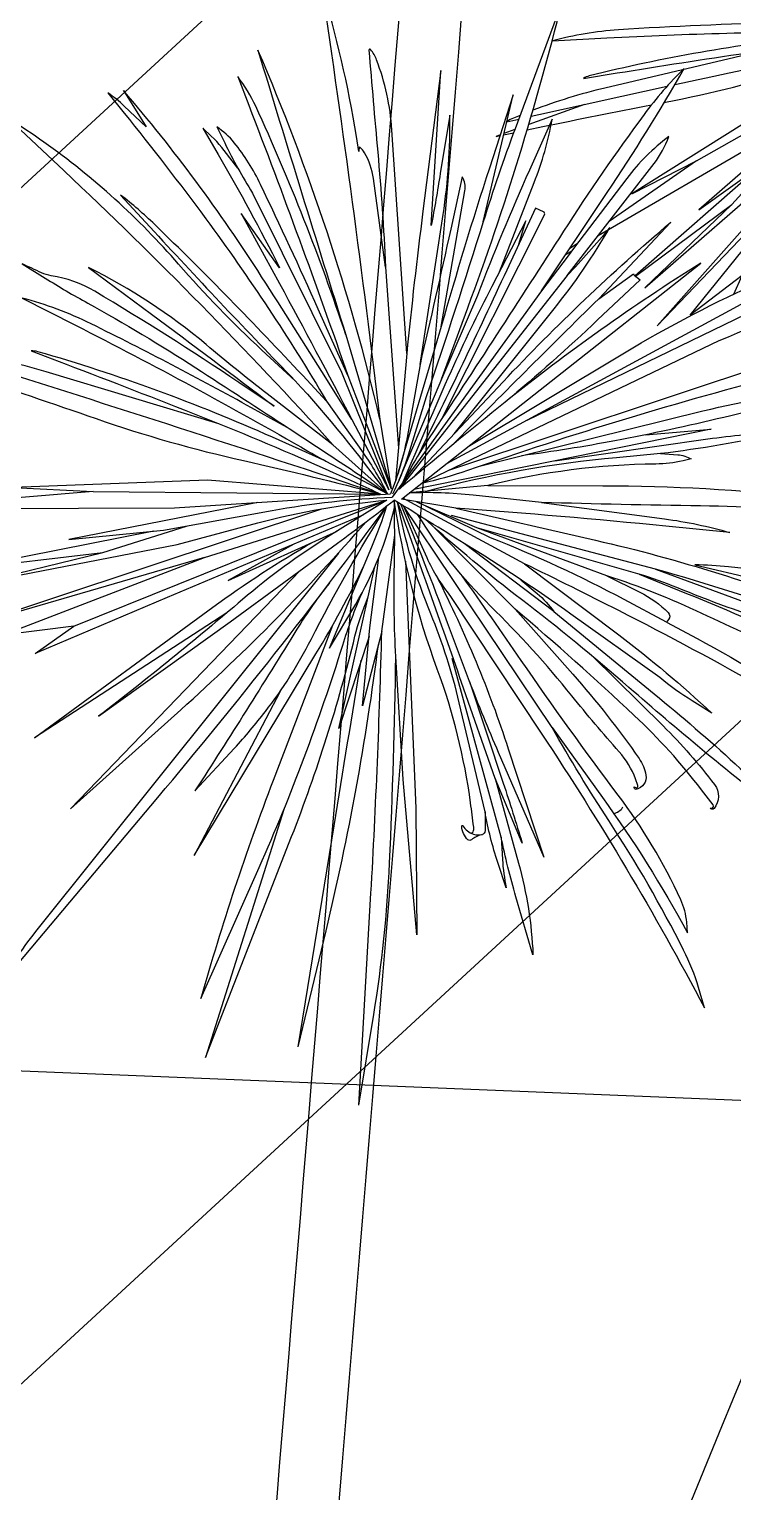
# Model space of a CAD drawing. Extents: x -678889171 to 586587, y -792238163 to 335485.
# Drawn here: x -678770901 to -678770335, y -791975574 to -791974397 of the extents above; entities that cross this region are included whole.
import ezdxf
from ezdxf.enums import TextEntityAlignment as Align

# ---------------------------------------------------------------- set-up
doc = ezdxf.new("R2010")
doc.units = 0
doc.header["$MEASUREMENT"] = 0
doc.layers.get('0').update_dxf_attribs({"color": 8})
for name, color, linetype in [('A-FLOR-PATT', 252, 'Continuous'), ('A-SITE-PATT', 252, 'Continuous'), ('A-WALL', 252, 'Continuous')]:
    doc.layers.add(name, color=color, linetype=linetype)
doc.layers.add('BASEMENT3 LAYOUT$0$HATCH2', color=252, linetype='Continuous', lineweight=15)
doc.styles.add('Ground floor Towers$0$$Bas01-Rname$0$EN-SC', font='swissc.ttf')
doc.styles.add('Ground floor Towers$0$$Bas01-Rname$0$EN-SCL', font='swisscl.ttf')
doc.styles.add('Ground floor Towers$0$04-Ground Floor$0$V2-lower ground$0$LEVEL  FOR LICENSE LOWER GR$0$$LG- LEVEL$0$AR-SR', font='sarb.shx')

# ---------------------------------------------------------------- blocks, each defined once
blk = doc.blocks.new('A$C61C61320')
at = {"layer": 'BASEMENT3 LAYOUT$0$HATCH2'}
h = blk.add_hatch(dxfattribs=at)
h.set_pattern_fill('JIS_WOOD', color=256, scale=1000, style=0)
h.set_pattern_definition([(45, (-845211.5632561638, -471074.8112416068), (-499.9999991609842, 499.9999991609843), [])])
edge = h.paths.add_edge_path()
edge.add_line((-87728.88771757309, -14436.92520058164), (11085.99286301623, -14077.61977391216))
edge.add_line((11085.9928630162, -14077.61977391216), (11086.00013759563, -61296.12011963065))
edge.add_line((11086.00013759569, -61296.12011963065), (-23868.16462742418, -60220.57708285929))
edge.add_line((-23868.16462742421, -60220.57708285929), (-23388.15647815715, -47455.2645226442))
edge.add_arc((-38984.06513334403, -44366.02445463254), 15898.9235792472, 348.7958745272753, 525.9866040010601)
edge.add_line((-54409.82303213701, -40516.12001080933), (-55179.78612954497, -49076.3717473704))
edge.add_line((-55179.78612954495, -49076.3717473704), (-87616.00626249687, -47227.09333388295))
edge.add_line((-87616.00626249681, -47227.09333388295), (-87728.88771757303, -14436.92520058164))
blk = doc.blocks.new('*U144')
for points in [[(109.796495724846, 464.8047316547063), (123.572120092058, 667.872488494907), (165.752094793881, 891.0800688461377), (156.6389871255724, 798.0043455807763), (212.6598860456561, 1035.491914507563), (161.5385150229395, 701.1417529353939), (107.849050451061, 453.3947762199359)], [(191.9215241693073, 720.897087876051), (269.4382847647339, 937.2950066726889), (225.7191429807917, 776.3838907054387)], [(136.7745316279197, 481.2043265604198), (266.6025140232723, 694.0906063534285), (354.2266363830477, 837.2426148547938), (315.7779665953112, 797.4379948848464), (338.8144349651648, 878.2418030499075), (213.55150501969, 657.7326238756368), (335.9628026662594, 923.0477159426146), (136.904649170081, 530.3253073868555)], [(284.2631676530709, 919.8245096702494), (225.7191429807917, 776.3838907054387), (180.3851958838914, 684.1475082299157)], [(156.6389871255724, 798.0043455807763), (109.7964957248387, 464.8047316547118)], [(315.7779665953112, 797.4379948848464), (115.8019947423072, 456.620356670669)], [(213.55150501969, 657.7326238756368), (115.8019947423072, 456.620356670669)], [(182.7146780275016, 556.534980859361), (236.2777488795309, 626.54387375028), (160.3837778674915, 508.8790423966084)], [(-68.62376987727657, 532.6092327527485), (101.7855559605359, 453.4418776662815)], [(-24.80500276774728, 531.2405902998662), (103.3061348348547, 456.0572231206233)], [(81.12398981277329, 533.7897217753662), (108.1478440859482, 457.4086400854076)], [(-22.00067773957016, 523.2177627619903), (101.7855559605359, 453.4418776662815)], [(60.84817641401423, 528.6993895332516), (108.1478440859482, 457.4086400854076)], [(-154.1701822457053, 498.319813603438), (53.65335309976763, 452.2046021940832)], [(28.4806704566854, 511.0037886065847), (103.3061348348547, 456.0572231206233)], [(23.21167464593418, 478.5643858151534), (101.7855559605359, 453.4418776662815)], [(276.9029030708316, 453.4830930626604), (388.758405972143, 472.5440303715122), (195.0089297786453, 458.9533633655146)], [(-153.5861980303398, 313.5089803058318), (111.3143233559076, 451.0118972512837)], [(-95.01624970411467, 423.6105076614213), (92.18817931203921, 449.8828502509705)], [(-57.51543320847668, 458.9026042611704), (92.18817931204649, 449.8828502509723)], [(-33.73650126681059, 414.3064449472959), (90.65145070009567, 446.0515475660168)], [(268.6655592903826, 439.6580775575503), (358.0925179712049, 449.0660171689715), (266.4803243781771, 454.0501276661644), (183.3899628685449, 456.0054000602659)], [(-175.6176855869362, 286.5915730380302), (100.7213908429385, 444.0077168407488)], [(81.41899048424057, 342.0138644998833), (103.5225150169263, 431.7471016272129)], [(165.5877937584137, 286.1726730972596), (110.5376810136204, 438.340279068264)], [(113.1058379235419, 375.1762050755451), (111.8583187544373, 439.581475493932)], [(350.6878345734967, 225.5961803021955), (119.2309080537434, 436.7727650476891)], [(-4.825262050742822, 168.2531828316523), (-22.45892641808496, 93.20603982356715), (98.58843876653009, 427.1098285759554)], [(165.3068592540385, 188.5934812601217), (132.1699399475856, 347.6104188717645), (112.9784387234158, 421.3261885263501)], [(141.3541977992627, 330.0382844103942), (115.8730065177715, 410.2079706086342)], [(219.6806082533712, 289.2356500116975), (139.4120409463449, 396.4346080209025)], [(-343.5083087250732, 383.233278881954), (-348.6633546944158, 369.8679712255025)], [(-335.6399885411247, 372.6033694592907), (-329.2470616766204, 384.4073634013612)], [(-327.7471794399407, 384.5308440835934), (-331.8644758376304, 373.3909578746725)], [(-326.9419183393929, 388.6636138739459), (-324.6677188772937, 392.8627291215607), (-326.1726307392437, 388.7909924095757)], [(149.0903642157846, 133.3148601259936), (122.4035456894471, 378.8923247507182)], [(-377.0571046149871, 296.1301987824709), (-343.9668329392462, 357.2285618140422)], [(157.9973042381371, 150.0895750359059), (132.1699399475856, 347.6104188717645)], [(486.310629297046, 265.8424720311714), (287.8937120390528, 353.4055732346978)], [(-200.2250074805652, 291.5242385067768), (-205.1814186408428, 285.3360921116337)], [(-214.6862309650041, 280.1472077143435), (-206.9674362937312, 288.3459722023117)], [(-227.4862592920163, 257.4881967683314), (-371.0718679010843, 78.21962166916728), (-525.9536211670475, -92.42623584032208)], [(-519.2340622607244, -84.32842799880837), (-416.0850449197223, 69.28432102803617), (-281.4189360121036, 225.842000619411), (-330.900794540159, 156.7061942655409), (-245.5731678290449, 247.3396604368381)], [(-338.1717540515401, 79.96245561979686), (-187.1780626402197, 207.9771160620921)], [(-186.7305473333636, 207.2019968134473), (-286.3417559671198, 108.2844296373323)], [(-175.0500086140473, 194.6037092936504), (-286.3417559671198, 108.2844296373323), (-363.9586114921203, 56.27345070230604)], [(-183.0308335186728, 90.46993611411835), (-205.8687730809197, 83.92440897008873), (-151.0032540770135, 137.0697875233063), (-349.8536805064523, 20.40152755981671), (-132.8820082285984, 173.6414920272064), (-468.1098464431434, -45.06624042425665)], [(-330.900794540159, 156.7061942655409), (-519.2340622607171, -84.32842799880109)]]:
    blk.add_lwpolyline(points)
for points in [[(35.98599386452952, 905.4375778295407), (32.69069500928708, 1026.401851495874), (43.03785733786026, 965.9682529232059, 0.004271058174984007), (71.58338319159702, 807.400460874881, -0.02865855852972355), (94.72399575967393, 629.5054957080347, 0.009604202954844881), (109.796495724846, 464.8047316547063, 2.09849652905014)], [(56.21059737794894, 664.2383641460283), (26.11231417370982, 873.3119791868312, -0.04751193057243182), (19.54060676574045, 1010.044792924259), (28.15690503969199, 955.0737250135762, 0.004764323942248468), (109.7964957248496, 464.8047316546263, 1.495937481690789)], [(-242.9511843734163, 686.4633768305766), (-261.1199478381113, 705.4223419716154, -0.05420269462637733), (-283.3173530284566, 734.2716250126769), (-255.5969645108871, 711.8932129697305, 0.01701145925806384), (-134.6777533092045, 620.8916796176809), (-191.3097991329723, 674.7427557808523), (-116.6706767598971, 618.4297297622661, 0.004611922367653615), (28.4806704566854, 511.0037886065811), (-15.32170721193506, 548.5429136439097, -0.00210652837031376), (-121.3912820275382, 640.2236257788036, -0.03456562142343848), (-313.280251053684, 832.374508633985), (-275.3013213484392, 799.903289992536), (-295.2291190774395, 828.8486871856721, -0.03411249899530568), (-307.8001068297472, 850.0725608076727), (-287.3106011533764, 827.8425862220292, 0.01046275929747933), (-178.9701105786826, 715.1257982232482, 0.02554080926061382), (11.62181566966865, 543.4611279626615), (-14.01208046387364, 575.5963858319819, -0.01294445609763258), (-163.3693527448031, 773.1130033296204, -0.02765034503953904), (-191.7118375473819, 817.6965979848619), (-155.1293519099436, 772.4315462209825, -0.007026800065040888), (-6.680121959261669, 583.3750189380471), (-36.55582792961104, 627.2890104986191, 0.02747343299677512), (-121.6040508836395, 738.6249219148094, -0.05959436583632546), (-239.7828987958837, 915.811344988072, -0.01899329565187616), (-259.9458096405633, 959.6383253633621), (-210.1741259320643, 887.8209747374995, 0.02023104517217492), (60.84817641401423, 528.6993895332516), (13.3054348345122, 613.6328636590342, 0.01045770975802078), (-33.20528315172305, 692.7916976522911, -0.05979459906607354), (-102.283365699559, 842.3494001216086), (-59.12008547620826, 761.410432804726, 0.002914003729985825), (26.37769327813112, 603.3126966207737), (4.995172461405673, 648.3799303296937, -0.01344812203955678), (-75.69767952243456, 830.9773331136194, -0.09765705847186659), (-86.15391135293794, 884.0515896661973, 0.07048361654034775), (-87.81769700344194, 895.8105409848604, 0.006290617680230219), (-95.0997300199324, 919.8725472702581), (-82.38503991750804, 890.6941357275418, -0.01350277498819405), (-60.71465251432346, 837.0534091101263, 0.01723687972218531), (-4.506197887547387, 700.8574395223086, 0.001334752957203982), (50.27509839201412, 580.9506412551318), (32.20600750417179, 629.1977054432637, -0.01217897650350521), (-37.35953053904268, 829.6837892938029, -0.05041985096137152), (-55.22160013077337, 913.9522537362545), (-33.06823110718869, 847.4809154389523, 0.01319816790482867), (72.5298890860413, 556.4734133640222, -0.006166542137290822), (81.12398981277329, 533.7897217753662), (62.69017111425455, 599.9459384998199, -0.03506191847758228), (4.148521244516814, 886.3094578123828, -0.08200434598191936), (4.412015310217612, 894.5190308144784), (13.73741945469192, 851.6953201639162, 0.003589716088286178), (50.97716204054268, 686.401626254873, 0.01149200692182755), (92.90196947030017, 523.4060305897774, 0.002972485986536734), (109.7964957248496, 464.8047316546263, 2.331899703801184)], [(284.2631676530709, 919.8245096702494), (203.4942836976679, 691.7735344604071), (164.3838920185462, 601.8978789240582, 0.04389246403566511), (115.8019947423072, 456.620356670669, 6.881589150561758)], [(274.0357533341939, 622.3813672716578), (452.2613156115967, 823.3387454697122), (269.9209034754731, 639.5077041180293, 0.02785292762282069), (177.2812293694496, 535.0765881933521, 13.81409874308324)], [(140.8465114048977, 605.6596806250609), (216.2192485888172, 818.2392304240448), (189.2292101793482, 710.1110731995404), (147.5301501909471, 587.6942365672485, 0.03466040906098983), (111.3143233559076, 451.0118972512837, 2.826292079671529)], [(185.4212136761289, 503.5455897103611), (671.9787018464176, 786.3998094810859, -0.04083886010444279), (745.5986724855811, 821.5050544930882), (499.8730845732516, 670.3094190019174, -0.01716175045140335), (122.3404837392754, 455.5123315863448, 12.60238488245649)], [(212.3940513541947, 544.9050385154997), (528.0985547168075, 769.5267847843179), (394.333753617726, 658.8800230879051, -0.0307345002568053), (144.4802033581018, 476.844869149546, 13.09387778852955)], [(115.8019947423072, 456.620356670669), (168.5265364298193, 518.4239692887377, -0.03741783697813676), (255.8481321025374, 606.5010976511812, 0.01289500527803245), (416.026200325583, 752.9618286873492), (283.8948628552953, 617.0920353243173), (174.0844044314345, 506.2277381869981, -0.008527894633042531), (114.3791963229069, 447.9711598358908, -3.984580696791772)], [(-223.2859950176808, 393.130811470196), (-375.7867384706569, 380.5758952361712), (-286.688467259055, 395.328774799139, -0.008797986907439348), (-95.01624970411467, 423.6105076614213), (-256.324456252225, 419.7572466929569, -0.1811606000954919), (-271.9569444222489, 425.1913730899005), (-209.0832681336124, 429.4920524675554, 0.003341036875383154), (-47.31937180167188, 441.6434959425906), (-224.8374833986763, 440.834508811301, -0.04327070188619562), (-341.1699619817755, 450.3870443540955), (-271.8356959328758, 451.2292554259011, 0.005261786089287734), (-210.0431129458902, 452.6303326490261), (-391.4724029602748, 468.2601268777771), (-225.1701097530768, 464.7721164713194, -0.007012314961607809), (-57.51543320847668, 458.9026042611704), (-314.1911908652964, 514.8590703239815, -0.0742779219891835), (-392.5657359836823, 544.6219043997507, -0.08510522165021595), (-403.4082007483648, 553.4079941760219, -0.6613578570988262), (-402.5034799388686, 555.2873536882335, -0.00145331141294521), (-285.8117679321749, 527.3761774317218, 0.01022182061506018), (-154.1701822457126, 498.3198136034398), (-254.396028858233, 527.7703149368817, -0.0955862895241007), (-282.8253199293122, 542.4407344529909, -0.1019213358000003), (-288.363436792386, 549.0068724341427, -0.5693343604539249), (-287.8952446042003, 549.7921992599813, -0.05423706509441721), (-283.3344474613277, 549.2870664887278), (-300.4745770303434, 554.7711169320692, -0.03309362272243034), (-468.9658845999093, 621.2542088973214, 0.006793736617042943), (23.21167464593418, 478.5643858151534, -0.04389488361670964), (-383.452979143085, 683.8637904620127, -0.00215570172807614), (-68.62376987727657, 532.6092327527485, -0.02764736628577246), (-317.8570277853887, 676.6354386381417, -0.05657533267371262), (-349.2109217529123, 702.6346539642154), (-317.9521001290941, 684.8977600390599, 0.008058562221943568), (-22.00067773957016, 523.2177627619903), (-93.58707775931725, 568.9894452311919, -0.006320806551991584), (-228.0918129099355, 657.405644917847, -0.05831604875471052), (-271.9724971626183, 695.1730352728491, -0.07754810594521516), (-287.2573545229479, 718.0584857759068), (-270.1165980609749, 706.2453666461306, -0.02598228336640497), (-216.8496925876188, 665.297391182964), (-24.80500276774728, 531.2405902998662)], [(221.716411048028, 508.7561558504831, -0.03003429473516871), (280.7636225863007, 538.2724275201444, 0.005524417181210174), (485.648378726537, 628.4313918956786), (429.5293656243575, 590.1932825617741, -0.02194805925622252), (381.7139175758912, 560.5985389187981, -0.04698413390701718), (290.242805595326, 520.1401054607404, 0.02245031132477579), (122.3404837392754, 455.5123315863448, 4.931167588951665)], [(355.8629746099232, 547.0424679081289), (560.9779291726936, 618.2041640234211), (306.127495491759, 511.9798987974655, -0.0222820807780074), (195.7386888280107, 471.6402179377174, -21.65365328987483)], [(-6.680121959261669, 583.3750189380471, 0.02791950455039204), (108.1478440859482, 457.4086400854076, 0.8680407501509843)], [(270.5473621767251, 497.7526332492225), (460.2061696776855, 539.6138350351366, -0.02263923481359132), (725.2083400204847, 585.6394563796975), (563.2449494173106, 540.7775133812547, -0.02956221145066354), (291.4227026982026, 482.5261610403459, 0.02739616372378168), (226.787367504161, 468.9672042984976, 6.063865545230747)], [(50.27509839201412, 580.9506412551318), (73.31148675977056, 531.0834404286843, 0.004466645081332641), (108.1478440859482, 457.4086400854076, 1.196262177929688)], [(492.0535080746831, 522.2515356450012), (793.028947792167, 570.204713917622), (521.9573777989626, 508.5401910030005, -0.032917214024057), (278.9961171609775, 469.8627607505596, 0.04134217741151804), (231.8104122820387, 461.5348242492155, -15.93608431914173)], [(11.62181566966865, 543.4611279626615), (65.1445846193219, 492.1305441348622, 0.04264686767306435), (108.1478440859555, 457.4086400854003, 2.141134390762508)], [(297.1585032923049, 497.2706603125089), (172.5052300873704, 465.7687437236827, -0.02293324141909308), (122.3404837392718, 455.512331586343, -191.8202492802813)], [(297.1585032923049, 497.2706603125089), (241.4872789597048, 474.6141303076756, -0.07667286965130762), (123.134839192955, 446.4710910000076, -7.047462853054768)], [(764.6237303294092, 464.5533614378573), (625.3410139941243, 452.3451117781815, -0.02754898219950369), (284.4095586301646, 441.3143856464785, -6.950933482380875)], [(764.6237303294092, 464.5533614378573), (502.0210859925337, 461.2391638143699, 0.0009396347535044588), (305.7138279707051, 458.3926703215557, -1.139946812376234)], [(-47.31937180167188, 441.6434959425906), (39.56591720694087, 444.0077168407488, 0.05476071234269898), (107.849050451061, 453.3947762199359, 0.5130984739010045)], [(-10.59813019213652, 428.8021324000374), (60.08005371325817, 439.789229748455, 0.03773440584927732), (107.9770612297561, 450.9863718754123, 0.09675145491212493)], [(183.0622878038394, 424.3925788638016), (467.5418625625734, 369.7412310032969), (614.2796363049911, 346.715593482696), (436.585251525381, 389.4327294456098), (295.2248087058961, 419.0215688464586, 0.01997050566534861), (195.6236388138695, 435.7499049597109, -0.01142139823470231), (114.3791963229141, 447.9711598358908, -4.018358477883579)], [(486.8826163180402, 301.5579897713678), (486.5520388816421, 300.5561504988445, -0.2616701532198508), (485.0833291798317, 299.2145167780409, -0.1260993556258694), (479.374722987739, 299.3431335797859, -0.002263136231259198), (452.0264901772807, 307.1459028949967, -0.05480788115688465), (302.736780387675, 368.8544676776919, 0.05195100068562398), (114.3791963229141, 447.9711598358908, -4.687443882502512)], [(208.7598928953867, 111.4083766555113), (222.2731027431564, 73.2797208960992, 0.03852189454557919), (295.5040296309908, -91.76537813335108), (278.5697080426198, -40.52673320918348, 0.01187297850034137), (269.70956481352, -15.71193964443319, -0.01129266759257653), (203.5922731088558, 168.7878026312292, -0.004204443420747903), (165.5877937584137, 286.1726730972596), (231.7838929382324, 164.5781042443496, 0.02584548759400685), (306.1504474254998, 43.34118520769061), (295.5492939104206, 68.05013663265072, 0.03573955727317898), (274.0644578177144, 109.6494725766888), (215.9996104406946, 223.5241828657881, -0.01709612416627665), (152.5083007242411, 359.3213868285502, 0.001515563132861062), (114.3791963229141, 447.9711598358908, -3.027856435761702)], [(-168.2415901310032, 365.7041241078196), (-277.6473067961579, 340.8988315777979, -0.04648213651093602), (-354.1647553580897, 330.8904173579131), (-291.1801869632091, 348.5374219178384, -0.01405290678097117), (-136.9413611814325, 387.112338069358), (-33.73650126681059, 414.3064449472959), (-121.2577408755042, 396.0220135770896, -0.02773723331539748), (-491.2324228936577, 339.9196858876412), (-336.7753189036212, 372.3651909412956, -0.01304017236485581), (-223.2859950176808, 393.130811470196, 0.005638445526874002), (-10.59813019213652, 428.8021324000374, 0.06973942963862674)], [(27.33587325632652, 390.231010066801), (-134.6995000214974, 296.0514359914805, -0.03701065641963288), (-238.7592308818657, 245.4616832720558, 0.01626399617551132), (-175.6176855869362, 286.5915730380302), (-320.6418576593005, 205.2187349873429, -0.08107761374746278), (-354.2258358534255, 192.977783219606, -0.07019151308015732), (-298.6389541067711, 234.330344416062, 0.0001051210354650704), (-153.5861980303398, 313.5089803058318), (-278.6495772867729, 254.5562297129081, -0.0168577301618116), (-435.9944020232924, 186.7706314070356, -0.0411273292847865), (-375.498885868963, 225.4709345126803, -0.01588726823004721), (-226.4618000421706, 298.4104116185235, 0.00232909438608421), (36.27085877291211, 418.2766969324521, -0.02300085771038798), (92.1992573038242, 441.0500048530093, -0.02772904243511258)], [(85.80186125683213, 430.7674303162376), (-41.55861753838144, 342.4641608740576, 0.02790555341574411), (-255.3567958734293, 175.8363323096046), (-154.2336446135141, 246.0088622659996), (-189.3155921271918, 209.9488624929754), (-187.6914374103162, 208.8663072472164), (-183.3885077025607, 201.4134143719939), (-129.5708177626821, 243.598106661605, 0.01511671099603598), (-18.15820101111058, 336.4995200962612, 0.1623663084526105)], [(12.68450931332154, 407.3948843043427), (-242.0449202367327, 323.4234725534179, -0.410464030721193), (-245.4937716808145, 325.1345969137919), (-248.2468445500617, 335.0604515884488), (-171.6279892115581, 357.5152132635767, 0.006448064142862789), (59.82568117435039, 428.6012229120724, 320.9185599200615)], [(-203.6209890791415, 348.1389940010313), (-232.01545452342, 343.9451411915625), (-149.7771672666222, 372.0039942112317, -0.01430717211613562), (-44.83323254761672, 404.489048756087, -0.005424135275664661), (92.1992573038242, 441.0500048530093, -16.84349743212246)], [(111.8583187544373, 439.581475493932), (-213.3587796850934, 133.9274057417942, -0.02901335915419614), (-18.15820101109966, 336.4995200962703, -0.005353553337372937), (100.7213908429385, 444.0077168407488, 105.5686741616509)], [(91.6353749066675, 276.8760048783051), (94.98817661496105, 357.4414851266929, -0.03639686745465658), (103.5225150169263, 431.7471016272129, -1.616268714007877)], [(419.5102006297802, 282.8431253248755), (313.9575198887742, 338.3576267565631, -0.002628959290491052), (116.2415279824545, 443.6754337942739, -13.16443413917767)], [(459.864598727012, 288.8320871124552), (337.9024989948939, 337.5171646315875, -0.03972402253833143), (239.811627505349, 386.0193630247168, 0.05107070608733455), (116.2415279824545, 443.6754337942739, -5.407074183196372)], [(311.5405083081478, 329.3636541869191), (247.3778055601124, 364.9853078448241, -0.008704399523353511), (117.9004698638291, 439.8459360666739, -2.670685006672149)], [(119.2309080537434, 436.7727650476891), (175.327595959925, 400.4416475417502, -0.06173936184494978), (216.3513958885796, 366.0246638336639), (359.8490388162481, 236.5847735693978, 0.02465965799125133), (648.911714111242, 0.6095760906364376), (626.4161446296184, 11.18879516929792, -0.04396305175348592), (585.8144757266291, 34.83966752786637, -0.02825645714902428), (448.6376083996529, 143.9271847854097, 0.01666187801848158), (350.6878345734967, 225.5961803021955), (422.7465737885668, 155.4093079199238, 0.03141377074932176), (564.9570356564418, 33.3155654157008), (552.9302813132435, 36.17513336991487, -0.08689584604177594), (527.8005562111921, 47.00149413436429, -0.05341538644266969), (417.3156764880241, 137.6096103370592, 0.01066555904668236), (278.1418429761561, 273.1773697933922, -0.002916257188722376), (190.2669991482744, 356.16051413066, -1.57147192466684)], [(821.5770220251779, 384.0832488937567), (573.9172358241503, 406.8416615470023, -0.00772929489016824), (268.6655592903826, 439.6580775575503), (154.9316256589573, 441.3965698317797)], [(-1.417435049168489, 307.8601945052824), (-194.1386873173342, 25.88003836120606, 0.07261215194213817), (-232.762809876187, -53.15439450118811, 0.03444222333112885), (-126.2777450293597, 99.42395572855003), (90.3573212870524, 419.3738436960693)], [(69.65475643372156, 388.798076724951), (-112.7254222237261, 28.94112281467187, 0.04450212570286977), (-170.8710903687406, -116.5786643931124, 0.04612956242629616), (-99.1948504845077, 16.69308445457591, -0.02067947770574198), (67.50893121085937, 368.4149594680266, 0.03123993482043641), (90.3573212870524, 419.3738436960693, -2.162976468735797)], [(14.46632695556582, 147.6907964348875), (26.78211671980353, 197.992168483318, -0.04208271298888577), (98.52021264929317, 411.4393546037254, -0.8647578907399907)], [(261.0070179767044, 191.383433115524), (329.5264605201864, 97.43175831262397, 0.03584400781161227), (388.4889036063305, 27.68167166839066, 0.3499613435675387), (416.2475320326284, 24.21969265263306, 0.5098748938833441), (416.609055893312, 28.81212954620332), (416.5533542008361, 27.5126819946463, -0.6653786018696773), (412.3275542673491, 25.95222787079638), (396.9889050520342, 41.74703985601354, -0.0415180776566715), (322.2635910372719, 132.7007393132144, -0.01232715569212973), (219.6806082533712, 289.2356500116957), (285.2096986731904, 211.0238482383802, 0.02943366437797767), (371.4130457288175, 119.6415406993956, 0.109607507107866), (389.3633795946353, 108.9459104055541, 0.4026845882845044), (407.6075950873983, 117.6829665205305, 0.6525053293909594), (404.9371022229516, 120.2883903681441), (404.9371022229516, 120.2883903681441, -0.8641229560623634), (402.7634978744882, 116.2722198884376), (395.7016934375624, 120.1973050396637, -0.09184474727445266), (367.1067434622655, 143.8206123060709, 0.0117758390728134), (310.2929903041604, 208.5066622956683, -0.02898207668468277), (220.2068430816998, 318.4841933027574, 0.0612301501282692), (127.3117191792935, 418.068733160012, -0.9707230979021293)], [(821.5770220251779, 384.0832488937567), (713.8705116775654, 382.6120950693285, -0.02919191323959562), (535.4315869087204, 390.5952743089556, -0.007358459845287867), (295.2248087058961, 419.0215688464586, -4.687690951524674)], [(215.9804813009814, 243.6980714601295), (293.8733883380464, 113.2335729003617, 0.02638661225923847), (433.5159909171907, -94.87458319466623), (407.5071346368259, -49.2447944687874, 0.01296560535130185), (290.7885226827038, 143.7184448826165, -0.01657238429338727), (207.7137942442696, 283.324158014243, 0.02193736706200117), (131.5279534161582, 408.2835559927198, -4.567730621440846)], [(-353.0064559587936, 368.955652462676, -0.006363862843235568), (-344.2354383918773, 383.1734165373446, -0.006363862843235568)], [(39.64298449430316, 371.7101645418634), (-96.24775720761136, 206.8203994788028, 0.03052333045614053), (-203.7333147509798, 58.85943919341389, 0.08438711748673955), (-214.0065156348155, 34.48304665425985, 0.07133532596452469), (-169.3365297741129, 84.49226568030917), (63.28986597193398, 393.9345973753925)], [(-154.2336446135141, 246.0088622659996, -0.003947660292780506), (40.99381948318296, 390.5718325863681, -4.306175622152105)], [(502.5862379239607, 212.4762658910959), (383.004062896629, 272.4001453583487, -0.03882607406344761), (196.9019372296298, 384.499547301727, -2.886994056464254)], [(41.00071149517862, 268.9415125088371), (-10.82525769159292, 95.26477604313823, 0.03021651289582162), (-30.17912636241999, 12.44915322453653, 0.02580491906218947), (14.46632695556582, 147.6907964348875), (12.87195559855718, 127.5508130540993, 0.1150670634481684), (15.35279258152696, 111.1501917408432), (18.94545801712047, 120.3153899855743, 0.05375980200457005), (27.38066751523547, 151.2549878308755, -0.05871665964219462), (81.41899048424057, 342.0138644998833), (61.66827140092028, 208.7636338636848, 0.02667635163108803), (39.11245387718918, -30.96872539517335, 0.05375782402022359)], [(56.03534503180163, -73.36647564402938, -0.03188235065640983), (68.0377087729812, 92.14625217135563, 0.004539630947943205), (91.6353749066675, 276.8760048783051), (89.32000267903823, 131.7960319935364, 0.03675085227442589), (93.82400610625518, 53.5664904599771), (97.60306943853539, 128.907469594983, -0.006375184406552032), (113.1058379235419, 375.1762050755451), (126.022391941382, 207.9694923903162, 0.0385858170823129), (172.0071840899709, -87.8213335344326, 0.05363733058987574)], [(178.9892078607063, -53.72079130455404, -0.01449396476120372), (149.09036421577, 133.3148601260591), (173.3069724668876, 17.51012759856803, 0.02913920142937851)], [(192.2417096396948, -18.17797779086777, 0.01779568639195303), (166.8530243954829, 105.5271119162071, -0.02155724902311953), (157.787684242152, 151.4483697302849), (171.8853851542935, 93.44552058931095, 0.01838996069318288), (260.3162290770615, -219.7288984205106)], [(248.8483003548408, -158.2913170226575, 0.0277476341075397), (192.4855592899457, 72.00982529434714, -0.03324364356799392), (165.3068592540385, 188.5934812601217), (178.66487918639, 147.4568029015127, 0.08058211483147076), (197.2996177751538, 111.2036231347929, 0.3897190652625812), (205.4131258052785, 109.62676115864), (208.7598928953867, 111.4083766555113), (189.8600175072443, 164.2981394663393, -0.02925428327023667), (141.3541977992627, 330.0382844103942, 0.0432124690989984)], [(-476.6102811581095, 341.3455668202523), (-476.9516895045035, 338.3277637747078, -0.01350277498819405), (-484.272832511504, 286.246467747681, 0.01723687972218531), (-501.927409947557, 153.4706524117801, 0.001334752957203982), (-513.3014144050521, 34.16794193395344), (-505.5966504396874, 80.36587710564618, -0.01217897650350521), (-469.2352697561237, 269.8284323251237, -0.05041985096137152), (-444.9941550373787, 344.291764816885), (-457.7671448508499, 281.8894447252433, 0.01319816790482867), (-506.9063233583456, 4.781308738557527, -0.006166542137290822), (-510.4509926695264, -16.98387628940236), (-494.8928535053838, 43.4796452114233, -0.03506191847758228), (-410.8172137875317, 295.542288281119, -0.08200434598191936), (-406.8781419187198, 301.8858807731021), (-419.0016132238179, 263.9321322458864, 0.003589716088286178), (-464.8164167190789, 116.8699419699542, 0.01149200692182755), (-505.8980981278091, -30.51254008988963, 0.002972485986536734), (-519.2340622607499, -84.32842799887203)], [(-470.7703649946834, 97.04206407387119), (-399.4331562172028, 275.3258854270525, -0.03365066733908192), (-361.2194871864322, 354.8608522254281, -0.03365066733908192)], [(-354.0778686534923, 355.8299499734139), (-360.6590284502363, 338.7672068004476, 0.001525710874234931), (-412.3181326935828, 203.605508013904, 0.001525710874234931)], [(-337.5015103340356, 358.1392206227783), (-343.9912587433919, 340.5803538758091, 0.003782716423114387), (-388.0416954324264, 218.5652498960744, 0.003782716423114387)], [(59.85435802858228, 353.7906523310476), (-42.26219850951202, 106.1286164568164, 0.0358611015668688), (-90.3521134356215, -39.28336852384109, 0.02398642876561312), (7.446136840835607, 202.6228248004545, 0.01409989286471139), (40.96857465697212, 307.9871928582625, -3.554890906600417)], [(184.6643329744893, 287.5269496444316), (197.8296058048636, 266.3902184016124, 0.05886984677688528), (215.9804813009814, 243.6980714601295), (152.5083007242411, 359.3213868285502)], [(502.5862379239607, 212.4762658910959), (388.8322522905855, 283.402975252352, 0.01052973548564864), (311.5405083081478, 329.3636541869191), (423.4783031175448, 272.7042489459482, 0.0074236610251982), (489.6145826127158, 240.4525298365306), (419.5102006297802, 282.8431253248755), (513.446339253509, 241.1332624658326, 0.05690302740584957), (617.125475830404, 208.5850116201318), (552.8268497829322, 238.3490599086081, 0.02079515967180293), (486.310629297046, 265.8424720311714), (511.9782719228551, 260.4495756091392, -0.03808613306946107), (544.1625090709986, 251.0822698069051), (516.4668795058369, 265.2095625737029, 0.0381791217975951), (459.864598727012, 288.8320871124552), (481.5819492118517, 285.6367592477154, 0.3479434948651662), (487.0346616662991, 288.7848842511039, -0.1146286786107332), (494.6572514811614, 299.7898631674334, 0.3752625584919447), (495.12054672064, 303.7646514989419, 0.1976004993040994), (480.3905225648359, 313.3870065222391, 0.7723662373033024), (479.7668550933868, 312.075725850972, -0.175661334230673), (487.6918169800028, 298.3492892153035, -0.1401224314172371), (486.6230516574633, 287.969846641633, -36.00083391792556)], [(-393.1670162093378, 203.9832638520011, 3.763050531123714e-05), (-393.5937546256118, 202.7653547278742, -0.02865855852972355), (-456.2365948440947, 52.19093170616998, 0.009604202954844881), (-519.2340622607244, -84.32842799880837)], [(-415.6356011552325, 194.8403403336533, 0.003139769365704732), (-519.2340622607499, -84.32842799887203)], [(-175.0500086140473, 194.6037092936504), (-342.2985476555168, 51.77325846471012), (-413.9425663048405, -1.20801884138109, 0.04389246403566511), (-518.226128424807, -93.5017245069912, 6.881589150561758)], [(-430.7635378498035, 12.45244128943068), (-274.7958287102283, 145.5550975249016), (-345.1941355502004, 72.6944504193716), (-433.6676478956815, -4.729695380897283, 0.03466040906098983), (-524.3085530922162, -95.87739054343092, 2.826292079671529)], [(60.39608583421614, 22.45863294346145), (64.0332309810019, 6.275836232017355, 0.01046275929747933), (94.6882316965366, -117.9125841448467, 0.02554080926061382), (159.508780134076, -317.5177983738513), (154.4917086036567, -284.2612456785018, -0.01294445609763258), (129.4644404602241, -83.2069364905974, -0.02765034503953904), (127.6206558547547, -40.02185361033935), (135.0242489568463, -87.06070342385738, -0.007026800065040888), (162.8690549579896, -281.7490064404656), (159.6649530566883, -238.4111548655683, 0.02747343299677512), (144.9491627611114, -124.7298319517204, -0.05959436583632546), (133.696975805824, 49.16437785640574, -0.01899329565187616), (137.339437136483, 88.4671600551801), (143.2261466373657, 17.2186666589414, 0.02023104517217492), (188.3500244551451, -348.1155245288146), (189.4083549829065, -268.4852287898038, 0.01045770975802078), (188.8355898056925, -193.3688395637046, -0.02183028082571506), (189.5816171646638, -144.0128467472578)]]:
    blk.add_lwpolyline(points, format="xyb")
blk.add_arc((426.4724075108734, 143.387167675578), 13.77308919688974, 287.8926445442539, 344.7585067326671)
blk = doc.blocks.new('GR')
at = {"layer": 'A-FLOR-PATT'}
blk.add_line((31695, 210055), (-8850, 210055.0000000001), dxfattribs=at)
for centre, radius, start, end in [((632160.654919429, 163506.251165366), 613595.8226879981, 171.0737824436527, 189.9862451256833), ((632160.654919429, 163506.251165366), 605195.8226879981, 171.0737824436527, 190.1263033448895), ((-587007.7106171711, 235855.204548296), 612444.9876354857, 357.5180260883481, 357.9064468393556), ((50815.89882102846, 200456.6392598988), 27278.5326697717, 152.163751733806, 161.1181029856222), ((-587007.7106171711, 235855.204548296), 612394.9876354857, 357.514526516669, 357.8523623796562), ((50815.89882102846, 200456.6392598988), 27228.53266977175, 152.9353163456201, 161.2233158017993)]:
    blk.add_arc(centre, radius, start, end, dxfattribs=at)
at = {"layer": 'A-FLOR-PATT', "xscale": -0.6870956737639435, "yscale": 0.6870956737639435, "zscale": 0.6870956737639426, "rotation": 83.82570816921887}
blk.add_blockref('*U144', (25205.46224228176, 210571.5136172306), dxfattribs=at)
at = {"layer": 'A-FLOR-PATT', "style": 'Ground floor Towers$0$04-Ground Floor$0$V2-lower ground$0$LEVEL  FOR LICENSE LOWER GR$0$$LG- LEVEL$0$AR-SR', "flags": 12}
for tag, p in [('L', (30296.07288644527, 72859.53473235783)), ('P', (30237.50458115668, 72203.99769414036))]:
    blk.add_attdef(tag, text='', height=500, dxfattribs=at).set_placement(p, align=Align.RIGHT)
at = {"layer": 'A-FLOR-PATT'}
for tag, p, height, style in [('N', (85492.25876324323, 56633.4995742733), 250, 'Ground floor Towers$0$$Bas01-Rname$0$EN-SC'), ('N', (89389.48149106537, 56633.4995742733), 250, 'Ground floor Towers$0$$Bas01-Rname$0$EN-SC'), ('N', (94597.61363499537, 56633.4995742733), 250, 'Ground floor Towers$0$$Bas01-Rname$0$EN-SC'), ('AN', (85922.66280553787, 56313.08159666645), 200, 'Ground floor Towers$0$$Bas01-Rname$0$EN-SCL'), ('AN', (89819.88553336001, 56313.08159666645), 200, 'Ground floor Towers$0$$Bas01-Rname$0$EN-SCL'), ('AN', (95028.01767729002, 56313.08159666645), 200, 'Ground floor Towers$0$$Bas01-Rname$0$EN-SCL'), ('SN', (85299.47460008037, 56025.08594095582), 200, 'Ground floor Towers$0$$Bas01-Rname$0$EN-SCL'), ('SN', (89196.69732790251, 56025.08594095582), 200, 'Ground floor Towers$0$$Bas01-Rname$0$EN-SCL'), ('SN', (94404.82947183252, 56025.08594095582), 200, 'Ground floor Towers$0$$Bas01-Rname$0$EN-SCL'), ('F', (85927.04975899268, 56008.67972904726), 200, 'Ground floor Towers$0$$Bas01-Rname$0$EN-SCL'), ('F', (89824.27248681482, 56008.67972904726), 200, 'Ground floor Towers$0$$Bas01-Rname$0$EN-SCL'), ('F', (95032.40463074483, 56008.67972904726), 200, 'Ground floor Towers$0$$Bas01-Rname$0$EN-SCL')]:
    blk.add_attdef(tag, p, '', height=height, dxfattribs=dict(at, style=style))
at = {"layer": 'A-FLOR-PATT', "style": 'Ground floor Towers$0$$Bas01-Rname$0$EN-SCL', "width": 0.8}
for p in [(85305.16036184286, 56295.1433535593), (89202.383089665, 56295.1433535593), (94410.51523359501, 56295.1433535593)]:
    blk.add_attdef('FN', p, '', height=250, dxfattribs=at)

msp = doc.modelspace()

# ---------------------------------------------------------------- block references
at = {"layer": 'A-SITE-PATT', "rotation": 357.6731745000001}
msp.add_blockref('A$C61C61320', (-678706236.4347705, -791940527.995869, -212772), dxfattribs=at)

# ---------------------------------------------------------------- next in the draw order: block references
at = {"layer": 'A-WALL', "rotation": 357.6731745000001}
msp.add_blockref('GR', (-678804025.0995113, -792184118.4910543, -212772), dxfattribs=at)

doc.saveas('drawing.dxf')
